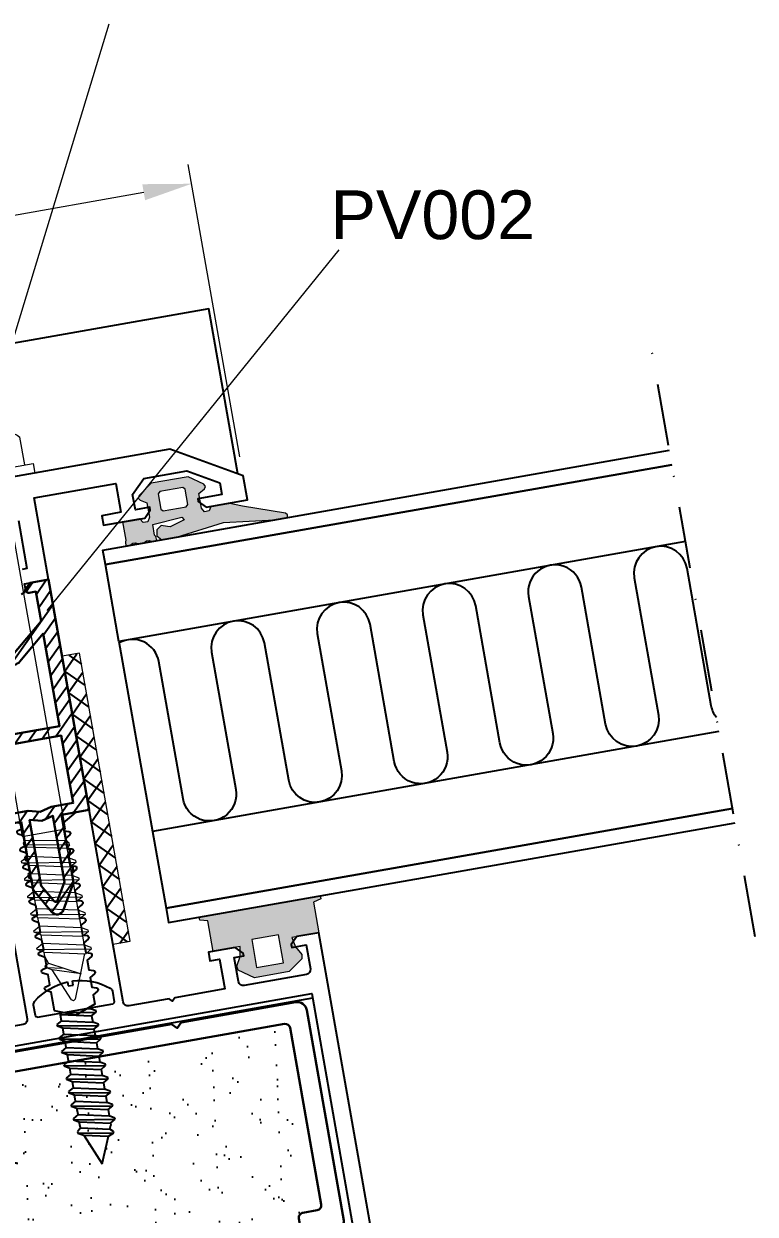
# Model space of a CAD drawing. Header units: millimetres. Extents: x 22319 to 27873, y 35287 to 39437.
# Drawn here: x 24210.5 to 24285.5, y 39234.3 to 39356.5 of the extents above; entities that cross this region are included whole.
import ezdxf

# ---------------------------------------------------------------- set-up
doc = ezdxf.new("R2010")
doc.units = ezdxf.units.MM
doc.header["$LTSCALE"] = 0.5
doc.linetypes.add('DASHDOT', pattern=[25.4, 12.7, -6.35, 0, -6.35])
for name, color, linetype in [('1', 1, 'Continuous'), ('2', 2, 'Continuous'), ('PROFILE_PO', 2, 'Continuous'), ('S_GASKET_HATCH', 252, 'Continuous')]:
    doc.layers.add(name, color=color, linetype=linetype)
for name, color, linetype, lineweight in [('AM_0', 7, 'Continuous', 30), ('AM_1', 14, 'Continuous', 30), ('AM_4', 3, 'Continuous', 25), ('AM_5', 3, 'Continuous', 18), ('AM_6', 2, 'Continuous', 20), ('AM_7', 4, 'DASHDOT', 25), ('AM_8', 1, 'Continuous', 25), ('GASKET', 1, 'Continuous', 20), ('S_ACCESSORY', 7, 'Continuous', 9), ('S_GASKET', 7, 'Continuous', 9)]:
    doc.layers.add(name, color=color, linetype=linetype, lineweight=lineweight)
doc.styles.add('Border', font='ARIAL.TTF')
doc.styles.get("Standard").update_dxf_attribs({"font": 'ARIAL.TTF'})
doc.dimstyles.new('SBS_DIN$0', dxfattribs={"dimscale": 2, "dimtxt": 2.5, "dimasz": 2.5, "dimexe": 1, "dimexo": 1, "dimgap": 1, "dimtad": 1, "dimrnd": 0.5, "dimdsep": 46, "dimtxsty": 'Standard', "dimcen": 0, "dimclrd": 256, "dimclre": 256, "dimclrt": 2, "dimadec": 0, "dimazin": 2, "dimtp": 0.1, "dimtm": 0.1, "dimtfac": 0.71, "dimtofl": 0, "dimtmove": 0, "dimatfit": 3, "dimfxl": 0, "dimlwd": -1, "dimlwe": -1, "dimarcsym": 0})

# ---------------------------------------------------------------- blocks, each defined once
blk = doc.blocks.new('*D465')
at = {"layer": 'AM_5'}
for p, q in [((24232.66943916049, 39312.05394210864), (24227.38451863216, 39342.0262158191)), ((24180.46104284291, 39331.72148778506), (24222.80777622243, 39339.18835942474)), ((24180.47462825085, 39302.8505886923), (24175.18970772252, 39332.82286240275))]:
    blk.add_line(p, q, dxfattribs=at)
for points in [[(24222.66306940771, 39340.00903255225), (24222.95248303716, 39338.36768629723), (24227.73181498749, 39340.05660031308)], [(24180.31633602819, 39332.54216091258), (24180.60574965764, 39330.90081465755), (24175.53700407785, 39330.85324689672)]]:
    blk.add_solid(points, dxfattribs=at)
at = {"layer": 'Defpoints', "color": 0}
for p in [(24227.73181498749, 39340.05660031308), (24233.01673551583, 39310.08432660262), (24180.82192460619, 39300.88097318628)]:
    blk.add_point(p, dxfattribs=at)
at = {"layer": 'AM_5', "color": 2, "insert": (24200.8435167071, 39339.94029970781), "char_height": 5, "attachment_point": 5, "rotation": 10.000000000003807}
blk.add_mtext('53', dxfattribs=at)
blk = doc.blocks.new('pv002')
at = {"layer": 'AM_8'}
h = blk.add_hatch(dxfattribs=at)
h.set_pattern_fill('USER', color=256, angle=45, pattern_type=0)
h.set_pattern_definition([(45, (-1649.052311359614, -464.2889585145235), (-0.7071067811865475, 0.7071067811865476), [])])
edge = h.paths.add_edge_path()
edge.add_line((0, 0), (-2.899999999999636, 0))
edge.add_line((-2.899999999999636, 3.550000000000182), (-2.899999999999636, 0))
edge.add_line((-2.700000000000728, 3.603589838486187), (-2.900000000001455, 3.550000000000182))
edge.add_line((-2.700000000000728, 3.603589838486187), (-2.700000000000728, 3.996410161513722))
edge.add_line((-2.700000000000728, 3.996410161513722), (-2.900000000001455, 4.050000000000182))
edge.add_line((-2.899999999999636, 5.349999999999909), (-2.899999999999636, 4.049999999999727))
edge.add_line((-2.700000000000728, 5.403589838486369), (-2.900000000001455, 5.349999999999909))
edge.add_line((-2.700000000000728, 5.403589838486369), (-2.700000000000728, 5.796410161513904))
edge.add_line((-2.899999999999636, 5.849999999999909), (-2.699999999998909, 5.79641016151345))
edge.add_line((-2.899999999999636, 5.849999999999909), (-2.899999999999636, 7.062741470229412))
edge.add_line((-4.393782217350235, 9.650048166123725), (-2.899999999999636, 7.062741470228957))
edge.add_arc((-5, 9.300048166123815), 0.7000000000000146, 390.000000000001, 450)
edge.add_arc((-5, 9.300048166123815), 0.7000000000000135, 450, 509.999999999997)
edge.add_line((-7.100000000000364, 7.062741470228957), (-5.606217782649765, 9.650048166123725))
edge.add_line((-7.100000000000364, 5.849999999999909), (-7.100000000000364, 7.062741470228957))
edge.add_line((-7.299999999999272, 5.79641016151345), (-7.099999999998545, 5.849999999999909))
edge.add_line((-7.299999999999272, 5.79641016151345), (-7.299999999999272, 5.403589838485914))
edge.add_line((-7.100000000000364, 5.349999999999909), (-7.299999999999272, 5.403589838486369))
edge.add_line((-7.100000000000364, 4.050000000000182), (-7.100000000000364, 5.349999999999909))
edge.add_line((-7.299999999999272, 3.996410161513722), (-7.099999999998545, 4.050000000000182))
edge.add_line((-7.299999999999272, 3.996410161513722), (-7.299999999999272, 3.603589838486187))
edge.add_line((-7.100000000000364, 3.550000000000182), (-7.299999999999272, 3.603589838486187))
edge.add_line((-7.100000000000364, 3.550000000000182), (-7.100000000000364, 0))
edge.add_line((-10, 0), (-7.100000000000364, 0))
edge.add_line((-10, 0), (-10, -24))
edge.add_line((-10, -24), (-8.075735931288364, -24))
edge.add_line((-8.075735931288364, -24), (-7.587867965645273, -23.512132034356))
edge.add_arc((-7.799999999999272, -23.30000000000018), 0.2999999999999711, 314.999999999958, 356.718851247591)
edge.add_arc((-7.799999999999272, -23.30000000000018), 0.3000000000001083, 356.718851247591, 450)
edge.add_line((-8.5, -23), (-7.799999999999272, -23))
edge.add_line((-8.5, -19.93684870912102), (-8.5, -23.00000000000045))
edge.add_line((-8.5, -19.93684870912102), (-5, -17.00000000000045))
edge.add_line((-5, -17), (-1.5, -19.93684870912011))
edge.add_line((-1.5, -19.93684870912057), (-1.5, -23.00000000000045))
edge.add_line((-2.200000000000728, -23), (-1.5, -23))
edge.add_arc((-2.200000000000728, -23.30000000000018), 0.2999999999999012, 450, 536.147953645932)
edge.add_arc((-2.200000000000728, -23.30000000000018), 0.3000000000000871, 536.147953645932, 585.0000000000271)
edge.add_line((-2.412132034356546, -23.512132034356), (-2.024264068712, -24))
edge.add_line((-2.024264068712, -24), (0, -24))
edge.add_line((0, 0), (0, -24))
edge = h.paths.add_edge_path(flags=16)
edge.add_arc((-5, -17), 0.9999999999999966, 410.000000000002, 489.9999999999891)
edge.add_line((-8.5, -18.63144141978864), (-5.642787609685911, -16.23395555688103))
edge.add_line((-8.5, -9), (-8.5, -18.63144141978819))
edge.add_line((-1.5, -9), (-8.5, -9))
edge.add_line((-1.5, -9), (-1.5, -18.63144141978819))
edge.add_line((-4.357212390314089, -16.23395555688103), (-1.5, -18.63144141978819))
edge.add_arc((-5, 8.500048166123634), 0.2000000000001071, 389.99999999998, 509.999999999987)
edge.add_line((-6.200000000000728, 6.821587197041026), (-5.173205080758635, 8.600048166123543))
edge.add_line((-6.200000000000728, 6.821587197041026), (-6.200000000000728, -0.06825143763126107))
edge.add_line((-6.200000000000728, -0.06825143763126107), (-5, 0.2532875932861316))
edge.add_line((-5, 0.2532875932865863), (-3.799999999999272, -0.06825143763080632))
edge.add_line((-3.799999999999272, 6.821587197041481), (-3.799999999999272, -0.06825143763080632))
edge.add_line((-4.826794919243184, 8.600048166123543), (-3.800000000001091, 6.821587197041481))
edge.add_line((-5, -0.6784609690830621), (-3.799999999999272, -1.000000000000455))
edge.add_line((-3.799999999999272, -1), (-1.5, -1))
edge.add_line((-1.5, -1), (-1.5, -8))
edge.add_line((-1.5, -8), (-8.5, -8))
edge.add_line((-8.5, -1), (-8.5, -8))
edge.add_line((-6.200000000000728, -1), (-8.500000000001819, -1))
edge.add_line((-6.200000000000728, -1), (-5.000000000001819, -0.6784609690826073))
at = {"layer": 'AM_1', "flags": 128}
for points in [[(-2.499322256418964, -23.27984592317898, -0.3946564050717572), (-2.200000000000728, -23), (-1.5, -23), (-1.5, -19.93684870912011), (-5, -17), (-8.5, -19.93684870912148), (-8.5, -23), (-7.799999999999272, -23, -0.4310878545440041), (-7.500491789374792, -23.31717066592455, -0.1840704505669093), (-7.587867965643454, -23.512132034356), (-8.075735931288364, -24), (-10, -24), (-10, 0), (-7.100000000000364, 0), (-7.100000000000364, 3.549999999999727), (-7.299999999999272, 3.603589838485732), (-7.299999999999272, 3.996410161513722), (-7.100000000000364, 4.049999999999727), (-7.100000000000364, 5.349999999999909), (-7.299999999999272, 5.403589838485914), (-7.299999999999272, 5.796410161513904), (-7.100000000000364, 5.849999999999909), (-7.100000000000364, 7.062741470228957), (-5.606217782649765, 9.650048166123725, -0.2679491924311086), (-5, 10.00004816612363, -0.267949192431118), (-4.393782217350235, 9.650048166123725), (-2.899999999999636, 7.062741470228957), (-2.899999999999636, 5.849999999999909), (-2.700000000000728, 5.796410161513904), (-2.700000000000728, 5.403589838485914), (-2.899999999999636, 5.349999999999909), (-2.899999999999636, 4.049999999999727), (-2.700000000000728, 3.996410161513722), (-2.700000000000728, 3.603589838485732), (-2.899999999999636, 3.549999999999727), (-2.899999999999636, 0), (0, 0), (0, -24), (-2.024264068712, -24), (-2.412132034356546, -23.512132034356, -0.2164453754112569)], [(-5.173205080756816, 8.600048166123997, -0.5773502691896664), (-4.826794919243184, 8.600048166123997), (-3.799999999999272, 6.821587197041936), (-3.799999999999272, -0.06825143763126107), (-5, 0.2532875932865863), (-6.200000000000728, -0.06825143763126107), (-6.200000000000728, 6.821587197040571)], [(-4.357212390314089, -16.23395555688103), (-1.5, -18.63144141978819), (-1.5, -9), (-8.5, -9), (-8.5, -18.63144141978819), (-5.64278760968773, -16.23395555688103, -0.3639702342661382)]]:
    blk.add_lwpolyline(points, format="xyb", close=True, dxfattribs=at)
blk.add_lwpolyline([(-3.799999999999272, -1), (-1.5, -1), (-1.5, -8), (-8.5, -8), (-8.5, -1), (-6.200000000000728, -1), (-5, -0.6784609690830621)], close=True, dxfattribs=at)
blk = doc.blocks.new('52R025_b')
at = {"layer": 'S_GASKET_HATCH'}
h = blk.add_hatch(color=256, dxfattribs=at)
h.paths.add_polyline_path([(-4.100000000002183, 2.19999999999709), (-4.299999999999272, 2.400000000001455), (-6.700000000000728, 2.400000000001455), (-6.899999999997817, 2.19999999999709), (-6.899999999997817, 0.5999999999985448), (-6.700000000000728, 0.4000000000014552), (-4.299999999999272, 0.4000000000014552), (-4.100000000002183, 0.5999999999985448)], flags=16)
h.paths.add_polyline_path([(5.790000000000873, -2.220000000001164), (5.590000000000146, -2.010000000002037), (1.380000000001019, -0.5500000000029104), (0, 0), (-1.799999999999272, 0), (-2.049999999999272, -0.430000000000291), (-2.549999999999272, -0.430000000000291), (-2.799999999999272, 0), (-2.799999999999272, 1.5), (-2.149999999997817, 1.879999999997381), (-2, 2.120000000002619), (-2.129999999997381, 2.379999999997381), (-3.579999999998108, 3.400000000001455), (-7.420000000001892, 3.400000000001455), (-8.869999999998981, 2.379999999997381), (-9, 2.120000000002619), (-8.850000000002183, 1.879999999997381), (-8.200000000000728, 1.5), (-8.200000000000728, 0), (-8.450000000000728, -0.430000000000291), (-8.950000000000728, -0.430000000000291), (-9.200000000000728, 0), (-11, 0), (-11, -1.900000000001455), (-11.07999999999811, -2.059999999997672), (-11.11999999999898, -2.5), (-10.63999999999942, -2.5), (-10.34000000000015, -2.339999999996508), (-10.06000000000131, -2.339999999996508), (-9.7599999999984, -2.5), (-9.2400000000016, -2.5), (-8.93999999999869, -2.339999999996508), (-8.659999999999854, -2.339999999996508), (-8.360000000000582, -2.5), (-7.880000000001019, -2.5), (-7.920000000001892, -2.059999999997672), (-8, -1.900000000001455), (-8, -0.8000000000029104), (-4.930000000000291, -0.5599999999976717), (-4.759999999998399, -0.8799999999973807), (-6.299999999999272, -1.339999999996508), (-6.56000000000131, -1.260000000002037), (-7.159999999999854, -1.059999999997672), (-7.700000000000728, -1.400000000001455), (-7.790000000000873, -2.029999999998836), (-7.350000000002183, -2.5), (-5.829999999998108, -2.5), (-0.8300000000017462, -1.870000000002619), (4.409999999999854, -2.5), (5.719999999997526, -2.5)])
at = {"layer": 'S_GASKET', "color": 0, "linetype": 'ByBlock'}
for points in [[(5.790000000000873, -2.220000000001164), (5.590000000000146, -2.010000000002037), (1.380000000001019, -0.5500000000029104), (0, 0), (-1.799999999999272, 0), (-2.049999999999272, -0.430000000000291), (-2.549999999999272, -0.430000000000291), (-2.799999999999272, 0), (-2.799999999999272, 1.5), (-2.149999999997817, 1.879999999997381), (-2, 2.120000000002619), (-2.129999999997381, 2.379999999997381), (-3.579999999998108, 3.400000000001455), (-7.420000000001892, 3.400000000001455), (-8.869999999998981, 2.379999999997381), (-9, 2.120000000002619), (-8.850000000002183, 1.879999999997381), (-8.200000000000728, 1.5), (-8.200000000000728, 0), (-8.450000000000728, -0.430000000000291), (-8.950000000000728, -0.430000000000291), (-9.200000000000728, 0), (-11, 0), (-11, -1.900000000001455), (-11.07999999999811, -2.059999999997672), (-11.11999999999898, -2.5), (-10.63999999999942, -2.5), (-10.34000000000015, -2.339999999996508), (-10.06000000000131, -2.339999999996508), (-9.7599999999984, -2.5), (-9.2400000000016, -2.5), (-8.93999999999869, -2.339999999996508), (-8.659999999999854, -2.339999999996508), (-8.360000000000582, -2.5), (-7.880000000001019, -2.5), (-7.920000000001892, -2.059999999997672), (-8, -1.900000000001455), (-8, -0.8000000000029104), (-4.930000000000291, -0.5599999999976717), (-4.759999999998399, -0.8799999999973807), (-6.299999999999272, -1.339999999996508), (-6.56000000000131, -1.260000000002037), (-7.159999999999854, -1.059999999997672), (-7.700000000000728, -1.400000000001455), (-7.790000000000873, -2.029999999998836), (-7.350000000002183, -2.5), (-5.829999999998108, -2.5), (-0.8300000000017462, -1.870000000002619), (4.409999999999854, -2.5), (5.719999999997526, -2.5)], [(-4.100000000002183, 2.19999999999709), (-4.299999999999272, 2.400000000001455), (-6.700000000000728, 2.400000000001455), (-6.899999999997817, 2.19999999999709), (-6.899999999997817, 0.5999999999985448), (-6.700000000000728, 0.4000000000014552), (-4.299999999999272, 0.4000000000014552), (-4.100000000002183, 0.5999999999985448)]]:
    blk.add_lwpolyline(points, close=True, dxfattribs=at)
blk = doc.blocks.new('52T62')
at = {"color": 7, "linetype": 'Continuous', "flags": 128}
for points in [[(2.099985000000743, 16.10952364800323), (2.597553437350143, 16.39679491924471, 0.6556287290975692), (2.556027778293355, 16.76126095119253), (2.099985000000743, 16.90068722057913), (2.099985000000743, 17.9195236480009), (2.597553437350143, 18.20679491924238, 0.6556287290975841), (2.556027778293355, 18.57126095119747), (2.099985000000743, 18.7106872205768), (2.099985000000743, 19.72952364799858), (2.597553437350143, 20.01679491924733, 0.6556287290975841), (2.556027778293355, 20.38126095119515), (2.099985000000743, 20.52068722057447), (2.099985000000743, 21.53952364800352), (2.597553437350143, 21.826794919245, 0.655628729097467), (2.556027778293355, 22.19126095119282), (2.099985000000743, 22.33068722057942), (2.099985000000743, 22.5, -0.4142135623730284), (2.599985000000743, 23), (4.99998499999856, 23), (4.99998499999856, 3, 0.4142135623733615), (5.49998499999856, 2.5), (9.699984999999288, 2.5), (9.99998499999856, 2.200000000004366), (10.29998499999783, 2.5), (15.49998499999856, 2.5), (15.49998499999856, 5.600000000005821), (14.49998499999856, 5.600000000005821), (14.49998499999856, 6.5), (15.49998499999856, 6.5), (17.29998499999783, 6.5), (17.99998499999856, 5.80000000000291), (17.99998499999856, 5.5), (16.99998499999856, 5.5), (16.99998499999856, 3, 0.414213562373095), (17.49998499999856, 2.5), (23.99998499999856, 2.5, 0.414213562373095), (24.49998499999856, 3), (24.49998499999856, 5.5), (22.99998499999856, 5.5), (22.99998499999856, 5.80000000000291), (23.69998499999929, 6.5), (25.99998499999856, 6.5), (25.99998499999856, -82.5, -0.414213562373095), (24.49998499999856, -84), (-1.500000144005753e-05, -84), (-24.50001500000144, -84, -0.4142135623730728), (-26.00001500000144, -82.5), (-26.00001500000144, 6.5), (-23.70001500000217, 6.5), (-23.00001500000144, 5.80000000000291), (-23.00001500000144, 5.5), (-24.50001500000144, 5.5), (-24.50001500000144, 3, 0.414213562373095), (-24.00001500000144, 2.5), (-17.50001500000144, 2.5, 0.4142135623732282), (-17.00001500000144, 3), (-17.00001500000144, 5.5), (-18.00001500000144, 5.5), (-18.00001500000144, 5.80000000000291), (-17.30001500000071, 6.5), (-15.50001500000144, 6.5), (-14.50001500000144, 6.5), (-14.50001500000144, 5.600000000005821), (-15.50001500000144, 5.600000000005821), (-15.50001500000144, 2.5), (-10.30001500000071, 2.5), (-10.00001500000144, 2.200000000004366), (-9.700015000002168, 2.5), (-5.50001500000144, 2.5, 0.4142135623733614), (-5.00001500000144, 3), (-5.00001500000144, 23), (-3.600014999999985, 23), (-2.100014999999985, 22.13397459621774), (-2.100014999999985, 21.33068722057942), (-2.556057778292598, 21.19126095119282, 0.6556287290967124), (-2.597583437349385, 20.826794919245), (-2.100014999999985, 20.53952364800352), (-2.100014999999985, 19.52068722057447), (-2.556057778292598, 19.38126095119515, 0.6556287290968543), (-2.597583437349385, 19.01679491924733), (-2.100014999999985, 18.72952364799858), (-2.100014999999985, 17.7106872205768), (-2.556057778292598, 17.57126095119747, 0.6556287290968543), (-2.597583437349385, 17.20679491924238), (-2.100014999999985, 16.9195236480009), (-2.100014999999985, 15.90068722057913), (-2.556057778292598, 15.76126095119253, 0.6556287290968413), (-2.597583437349385, 15.39679491924471), (-2.100014999999985, 15.10952364800323), (-2.100014999999985, 14.09068722057418), (-2.556057778292598, 13.95126095119485, 0.6556287290967703), (-2.597583437349385, 13.58679491924704), (-2.100014999999985, 13.29952364799829), (-2.100014999999985, 12.28068722057651), (-2.556057778292598, 12.14126095119718, 0.6556287290968543), (-2.597583437349385, 11.77679491924209), (-2.100014999999985, 11.48952364800061), (-2.100014999999985, 10.47068722057884), (-2.556057778292598, 10.33126095119223, 0.6556287290967124), (-2.597583437349385, 9.966794919244421), (-2.100014999999985, 9.679523648002942), (-2.100014999999985, 8.660687220573891), (-2.556057778292598, 8.521260951194563, 0.6556287290968543), (-2.597583437349385, 8.15679491924675), (-2.100014999999985, 7.869523647997994), (-2.100014999999985, 6.850687220576219), (-2.556057778292598, 6.711260951196891, 0.6556287290968065), (-2.597583437349385, 6.346794919249078), (-2.100014999999985, 6.059523648000322), (-2.100014999999985, 5.040687220578548), (-2.556057778292598, 4.90126095119922, 0.6556287290966915), (-2.597583437349385, 4.53679491924413), (-2.100014999999985, 4.249523648002651), (-2.100014999999985, 3.264337491957122), (-1.500000144005753e-05, 2.5), (2.099985000000743, 3.317646630566742), (2.099985000000743, 5.249523648002651), (2.597553437350143, 5.53679491924413, 0.6556287290975459), (2.556027778293355, 5.901260951191944), (2.099985000000743, 6.040687220578548), (2.099985000000743, 7.059523648000322), (2.597553437350143, 7.346794919241802, 0.6556287290975841), (2.556027778293355, 7.711260951196891), (2.099985000000743, 7.850687220576219), (2.099985000000743, 8.869523647997994), (2.597553437350143, 9.15679491924675, 0.6556287290975841), (2.556027778293355, 9.521260951194563), (2.099985000000743, 9.660687220573891), (2.099985000000743, 10.67952364800294), (2.597553437350143, 10.96679491924442, 0.655628729097467), (2.556027778293355, 11.33126095119223), (2.099985000000743, 11.47068722057884), (2.099985000000743, 12.48952364800061), (2.597553437350143, 12.77679491924937, 0.6556287290975841), (2.556027778293355, 13.14126095119718), (2.099985000000743, 13.28068722057651), (2.099985000000743, 14.29952364800556), (2.597553437350143, 14.58679491924704, 0.6556287290975226), (2.556027778293355, 14.95126095119485), (2.099985000000743, 15.09068722057418)], [(-24.20001499999853, -59.5), (-22.90001499999926, -59.5, -0.414213562373095), (-21.90001499999926, -60.5, -0.414213562373095), (-22.90001499999926, -61.5), (-24.20001499999853, -61.5), (-24.20001499999853, -81.5), (24.19998499999929, -81.5), (24.19998499999929, -61.5), (22.89998500000002, -61.5, -0.414213562373095), (21.89998500000002, -60.5, -0.414213562373095), (22.89998500000002, -59.5), (24.19998499999929, -59.5), (24.19998499999929, 0.5), (-24.20001499999853, 0.5)]]:
    blk.add_lwpolyline(points, format="xyb", close=True, dxfattribs=at)
blk = doc.blocks.new('52R020_b')
at = {"layer": 'S_GASKET_HATCH'}
h = blk.add_hatch(color=256, dxfattribs=at)
h.paths.add_polyline_path([(-6.900001999998494, -2.400000000001455), (-4.099997999997868, -2.400000000001455), (-4.099997999997868, 0.5), (-6.900001999998494, 0.5)], flags=16)
h.paths.add_polyline_path([(-8.881461999997555, -1.897633000000496), (-8.375529999997525, -1.008142000006046), (-8.200000999997428, 0), (-11, 0), (-11, 3.185598684030992), (-11.79999899999893, 3.399957684036053), (-11.79999899999893, 3.699957684038964), (0.7999990000025718, 3.699957684038964), (0.7999990000025718, 3.399957684036053), (0, 3.185598684030992), (0, 0), (-2.799998999998934, 0), (-2.624469999998837, -1.008142000006046), (-2.118537999998807, -1.897633000000496), (-2.177928999997675, -2.334233000001404), (-3.700000999997428, -3.400000000001455), (-7.299998999998934, -3.400000000001455), (-8.82207500000004, -2.334233000001404)])
at = {"layer": 'S_GASKET'}
for points in [[(-8.881461999997555, -1.897633000000496), (-8.375529999997525, -1.008142000006046), (-8.200000999997428, 0), (-11, 0), (-11, 3.185598684030992), (-11.79999899999893, 3.399957684036053), (-11.79999899999893, 3.699957684038964), (0.7999990000025718, 3.699957684038964), (0.7999990000025718, 3.399957684036053), (0, 3.185598684030992), (0, 0), (-2.799998999998934, 0), (-2.624469999998837, -1.008142000006046), (-2.118537999998807, -1.897633000000496), (-2.177928999997675, -2.334233000001404), (-3.700000999997428, -3.400000000001455), (-7.299998999998934, -3.400000000001455), (-8.82207500000004, -2.334233000001404)], [(-6.900001999998494, -2.400000000001455), (-4.099997999997868, -2.400000000001455), (-4.099997999997868, 0.5), (-6.900001999998494, 0.5)]]:
    blk.add_lwpolyline(points, close=True, dxfattribs=at)
blk = doc.blocks.new('INS 2')
at = {"layer": 'AM_8'}
h = blk.add_hatch(dxfattribs=at)
h.set_pattern_fill('AR-SAND', color=1, scale=0.1, angle=90, style=0)
h.set_pattern_definition([(127.5, (-1167.893984370588, 1836.543305400111), (-4.894132373293424, -0.1600031295984043), [0, -3.860800000000001, 0, -4.318000000000001, 0, -4.1275]), (97.49999999999996, (-1167.893984370588, 1836.543305400111), (-7.168251005683543, 4.495232831380027), [0, -2.0828, 0, -3.4798, 0, -1.3335]), (57.49999999999999, (-1167.893984370588, 1833.419105400113), (-0.01437184678545643, 7.90992370241458), [0, -1.27, 0, -4.572, 0, -5.969]), (47.5, (-1167.893984370588, 1833.419105400113), (-2.229293232572162, 7.635564524722972), [0, -0.635, 0, -2.9972, 0, -3.429])])
h.paths.add_polyline_path([(18.90001199999824, 57.49996900000042, 0.4142135623730951), (18.40001199999824, 57.99996900000042), (6.000011999996781, 57.99996900000042), (5.250011999996786, 58.74996900000042), (4.750011999996786, 58.74996900000042), (4.000011999996786, 57.99996900000042), (-3.999988000003214, 57.99996900000042), (-4.750012000000424, 58.74996900000042), (-5.249988000003214, 58.74996900000042), (-5.999988000003218, 57.99996900000042), (-18.39998799999739, 57.99996900000042, 0.4142135623730951), (-18.89998799999739, 57.49996900000042), (-18.89998799999739, 21.89996900000187, -0.4142135623730951), (-19.39998799999739, 21.39996900000187), (-20.89998799999739, 21.39996900000187, 0.4142135623730951), (-21.39998799999739, 20.89996900000187), (-21.39998800000103, 2.5, 0.4142135623730951), (-20.89998800000103, 2), (20.90001199999824, 2, 0.4142135623730951), (21.40001199999824, 2.5), (21.40001199999824, 20.89996900000187, 0.4142135623730951), (20.90001199999824, 21.39996900000187), (19.40001199999824, 21.39996900000187, -0.4142135623730951), (18.90001199999824, 21.89996900000187)])
at = {"layer": 'AM_0'}
blk.add_lwpolyline([(22.90001199999824, 23.39996900000187), (21.40001199999824, 23.39996900000187, -0.414213562373095), (20.90001199999824, 23.89996900000187), (20.90001199999824, 58.99996900000042, 0.414213562373095), (19.90001199999824, 59.99996900000042), (6.000011999996786, 59.99996900000042), (5.250011999996786, 59.24996900000042), (5.250011999996786, 58.74996900000042), (6.000011999996786, 57.99996900000042), (18.40001199999824, 57.99996900000042, -0.414213562373095), (18.90001199999824, 57.49996900000042), (18.90001199999824, 21.89996900000187, 0.414213562373095), (19.40001199999824, 21.39996900000187), (20.90001199999824, 21.39996900000187, -0.414213562373095), (21.40001199999824, 20.89996900000187), (21.40001199999824, 2.5, -0.414213562373095), (20.90001199999824, 2), (-20.89998800000103, 2, -0.414213562373095), (-21.39998800000103, 2.5), (-21.39998799999739, 20.89996900000187, -0.414213562373095), (-20.89998799999739, 21.39996900000187), (-19.39998799999739, 21.39996900000187, 0.414213562373095), (-18.89998799999739, 21.89996900000187), (-18.89998799999739, 57.49996900000042, -0.414213562373095), (-18.39998799999739, 57.99996900000042), (-5.999988000003214, 57.99996900000042), (-5.249988000003214, 58.74996900000042), (-5.249988000003214, 59.24996900000042), (-5.999988000003214, 59.99996900000042), (-19.89998799999739, 59.99996900000042, 0.414213562373095), (-20.89998799999739, 58.99996900000042), (-20.89998799999739, 23.89996900000187, -0.414213562373095), (-21.39998799999739, 23.39996900000187), (-22.89998799999739, 23.39996900000187, 0.414213562373095), (-23.39998799999739, 22.89996900000187), (-23.39998800000103, 1, 0.4142135623734946), (-22.39998799999739, 0), (-10.5, 0), (-10, 0.5), (-9.5, 0), (9.5, 0), (10, 0.5), (10.5, 0), (22.40001199999824, 0, 0.4142135623729619), (23.40001199999824, 1), (23.40001199999824, 22.89996900000187, 0.414213562373095)], format="xyb", close=True, dxfattribs=at)
at = {"layer": 'AM_4'}
blk.add_lwpolyline([(-5.250012000000424, 58.74996900000042), (-4.750012000000424, 58.74996900000042), (-3.999988000003214, 57.99996900000042), (4.000011999996786, 57.99996900000042), (4.750011999996786, 58.74996900000042), (5.250011999996786, 58.74996900000042)], dxfattribs=at)
blk = doc.blocks.new('82K416')
at = {"layer": '2'}
for p, q in [((-0.1726315789474029, 4.100000000000023), (-1.277065415215134, 4.100000000000023)), ((0, 3.92736842105262), (0, 0)), ((0.8077202549802678, 1.566250000000025), (0, 1.566250000000025)), ((0, 1.229847312665697), (0.55150596116016, -2.099999999999909)), ((0.1640416673402001, 1.566250000000025), (0.8596666673400932, -1.566249999999911)), ((0.8077202549802678, 1.566250000000025), (1.115880961160315, 2.10000000000008)), ((0.8077202549802678, 1.566250000000025), (1.503345254980331, -1.566249999999911)), ((1.115880961160315, 2.10000000000008), (1.247130961160337, 2.10000000000008)), ((1.247130961160337, 2.10000000000008), (1.555291667340157, 1.566250000000025)), ((1.247130961160337, 2.10000000000008), (1.942755961160174, -2.099999999999909)), ((1.555291667340157, 1.566250000000025), (2.250916667340221, -1.566249999999911)), ((2.198970254980395, 1.566250000000025), (1.555291667340157, 1.566250000000025)), ((2.198970254980395, 1.566250000000025), (2.507130961160328, 2.10000000000008)), ((2.198970254980395, 1.566250000000025), (2.894595254980288, -1.566249999999911)), ((2.507130961160328, 2.10000000000008), (2.638380961160294, 2.10000000000008)), ((2.638380961160294, 2.10000000000008), (2.946541667340171, 1.566250000000025)), ((2.638380961160294, 2.10000000000008), (3.334005961160187, -2.099999999999909)), ((2.946541667340171, 1.566250000000025), (3.642166667340234, -1.566249999999911)), ((3.590220254980409, 1.566250000000025), (2.946541667340171, 1.566250000000025)), ((3.590220254980409, 1.566250000000025), (3.898380961160285, 2.10000000000008)), ((3.590220254980409, 1.566250000000025), (4.285845254980359, -1.566249999999911)), ((3.898380961160285, 2.10000000000008), (4.029630961160308, 2.10000000000008)), ((4.029630961160308, 2.10000000000008), (4.337791667340298, 1.566250000000025)), ((4.029630961160308, 2.10000000000008), (4.725255961160315, -2.099999999999909)), ((4.337791667340298, 1.566250000000025), (5.033416667340191, -1.566249999999911)), ((4.981470254980422, 1.566250000000025), (4.337791667340298, 1.566250000000025)), ((4.981470254980422, 1.566250000000025), (5.289630961160356, 2.10000000000008)), ((4.981470254980422, 1.566250000000025), (5.677095254980372, -1.566249999999911)), ((5.289630961160356, 2.10000000000008), (5.420880961160265, 2.10000000000008)), ((5.420880961160265, 2.10000000000008), (5.729041667340312, 1.566250000000025)), ((5.420880961160265, 2.10000000000008), (6.116505961160328, -2.099999999999909)), ((5.729041667340312, 1.566250000000025), (6.424666667340261, -1.566249999999911)), ((6.372720254980436, 1.566250000000025), (5.729041667340312, 1.566250000000025)), ((6.372720254980436, 1.566250000000025), (6.680880961160369, 2.10000000000008)), ((6.372720254980436, 1.566250000000025), (7.068345254980386, -1.566249999999911)), ((6.680880961160369, 2.10000000000008), (6.812130961160278, 2.100000000000193)), ((6.812130961160278, 2.100000000000193), (7.120291667340325, 1.566250000000025)), ((6.812130961160278, 2.100000000000193), (7.507755961160285, -2.099999999999909)), ((7.120291667340325, 1.566250000000025), (7.781470254980491, 1.566250000000025)), ((7.120291667340325, 1.566250000000025), (7.815916667340275, -1.566249999999911)), ((7.781470254980491, 1.566250000000025), (8.089630961160424, 2.100000000000023)), ((7.781470254980491, 1.566250000000025), (8.477095254980384, -1.566250000000025)), ((8.089630961160424, 2.100000000000023), (8.22088096116039, 2.100000000000023)), ((8.22088096116039, 2.100000000000023), (8.529041667340266, 1.566250000000025)), ((8.22088096116039, 2.100000000000023), (8.916505961160283, -2.100000000000023)), ((8.529041667340266, 1.566250000000025), (9.22466666734033, -1.566250000000025)), ((9.172720254980504, 1.566250000000025), (8.529041667340266, 1.566250000000025)), ((9.172720254980504, 1.566250000000025), (9.480880961160437, 2.100000000000023)), ((9.172720254980504, 1.566250000000025), (9.868345254980454, -1.566250000000025)), ((9.480880961160437, 2.100000000000023), (9.612130961160403, 2.100000000000023)), ((9.612130961160403, 2.100000000000023), (9.920291667340393, 1.566250000000025)), ((9.612130961160403, 2.100000000000023), (10.30775596116041, -2.100000000000023)), ((9.920291667340393, 1.566250000000025), (10.61591666734029, -1.566250000000025)), ((10.58147025498039, 1.566250000000025), (9.920291667340393, 1.566250000000025)), ((10.58147025498039, 1.566250000000025), (10.88963096116026, 2.100000000000023)), ((10.58147025498039, 1.566250000000025), (11.2770952549804, -1.566250000000025)), ((10.88963096116026, 2.100000000000023), (11.02088096116029, 2.100000000000023)), ((11.02088096116029, 2.100000000000023), (11.32904166734033, 1.566250000000025)), ((11.02088096116029, 2.100000000000023), (11.71650596116029, -2.100000000000023)), ((11.32904166734033, 1.566250000000025), (12.02466666734017, -1.566250000000025)), ((11.9727202549804, 1.566250000000025), (11.32904166734033, 1.566250000000025)), ((11.9727202549804, 1.566250000000025), (12.31203958864859, 1.911872437807801)), ((11.9727202549804, 1.566250000000025), (12.6304725983079, -1.395703948568723)), ((12.31203958864859, 1.911872437807801), (12.4432895886485, 1.911872437807801)), ((12.4432895886485, 1.911872437807801), (12.77109964706028, 1.337454317738775)), ((12.4432895886485, 1.911872437807801), (13.0463843777801, -1.729454590911985)), ((12.77109964706028, 1.337454317738775), (16, 0)), ((12.77109964706028, 1.337454317738775), (13.31507234901301, -1.112133447029294)), ((-3.015655551236478, 0.2589473684209906), (-2.589473684210589, 0.2589473684209906)), ((-2.589473684210589, 0.2589473684209906), (-2.589473684210589, -0.2589473684209906)), ((0, 0), (0, -3.92736842105262)), ((16, 0), (13.31507234901301, -1.112133447029294)), ((-2.589473684210589, -0.2589473684209906), (-3.015655551236478, -0.2589473684209906)), ((0, -1.061468851786685), (0.1120952549803178, -1.566249999999911)), ((13.31507234901301, -1.112133447029294), (13.0463843777801, -1.729454590911985)), ((0, -1.566249999999911), (0.1120952549803178, -1.566249999999911)), ((0.4202559611601941, -2.099999999999909), (0.1120952549803178, -1.566249999999911)), ((0.55150596116016, -2.099999999999909), (0.4202559611601941, -2.099999999999909)), ((0.8596666673400932, -1.566249999999911), (0.55150596116016, -2.099999999999909)), ((0.8596666673400932, -1.566249999999911), (1.503345254980331, -1.566249999999911)), ((1.811505961160208, -2.099999999999909), (1.503345254980331, -1.566249999999911)), ((1.942755961160174, -2.099999999999909), (1.811505961160208, -2.099999999999909)), ((2.250916667340221, -1.566249999999911), (1.942755961160174, -2.099999999999909)), ((2.250916667340221, -1.566249999999911), (2.894595254980288, -1.566249999999911)), ((3.202755961160278, -2.099999999999909), (2.894595254980288, -1.566249999999911)), ((3.334005961160187, -2.099999999999909), (3.202755961160278, -2.099999999999909)), ((3.642166667340234, -1.566249999999911), (3.334005961160187, -2.099999999999909)), ((3.642166667340234, -1.566249999999911), (4.285845254980359, -1.566249999999911)), ((4.594005961160292, -2.099999999999909), (4.285845254980359, -1.566249999999911)), ((4.725255961160315, -2.099999999999909), (4.594005961160292, -2.099999999999909)), ((5.033416667340191, -1.566249999999911), (4.725255961160315, -2.099999999999909)), ((5.033416667340191, -1.566249999999911), (5.677095254980372, -1.566249999999911)), ((5.985255961160306, -2.099999999999909), (5.677095254980372, -1.566249999999911)), ((6.116505961160328, -2.099999999999909), (5.985255961160306, -2.099999999999909)), ((6.424666667340261, -1.566249999999911), (6.116505961160328, -2.099999999999909)), ((6.424666667340261, -1.566249999999911), (7.068345254980386, -1.566249999999911)), ((7.376505961160319, -2.099999999999909), (7.068345254980386, -1.566249999999911)), ((7.507755961160285, -2.099999999999909), (7.376505961160319, -2.099999999999909)), ((7.815916667340275, -1.566249999999911), (7.507755961160285, -2.099999999999909)), ((7.815916667340275, -1.566249999999911), (8.477095254980384, -1.566250000000025)), ((8.785255961160374, -2.100000000000023), (8.477095254980384, -1.566250000000025)), ((8.916505961160283, -2.100000000000023), (8.785255961160374, -2.100000000000023)), ((9.22466666734033, -1.566250000000025), (8.916505961160283, -2.100000000000023)), ((9.22466666734033, -1.566250000000025), (9.868345254980454, -1.566250000000025)), ((10.17650596116039, -2.100000000000023), (9.868345254980454, -1.566250000000025)), ((10.30775596116041, -2.100000000000023), (10.17650596116039, -2.100000000000023)), ((10.61591666734029, -1.566250000000025), (10.30775596116041, -2.100000000000023)), ((10.61591666734029, -1.566250000000025), (11.2770952549804, -1.566250000000025)), ((11.58525596116033, -2.100000000000023), (11.2770952549804, -1.566250000000025)), ((11.71650596116029, -2.100000000000023), (11.58525596116033, -2.100000000000023)), ((12.02466666734017, -1.566250000000025), (11.71650596116029, -2.100000000000023)), ((12.02466666734017, -1.566250000000025), (12.21873800793321, -1.566250000000025)), ((12.6304725983079, -1.395703948568723), (12.21873800793321, -1.566250000000025)), ((12.91513437778019, -1.729454590911985), (12.6304725983079, -1.395703948568723)), ((13.0463843777801, -1.729454590911985), (12.91513437778019, -1.729454590911985)), ((-1.277065415215134, -4.100000000000023), (-0.1726315789474029, -4.100000000000023))]:
    blk.add_line(p, q, dxfattribs=at)
for centre, radius, start, end in [((3.193684210526271, 0), 6.2147368421053, 140.6298121664776, 177.6119845367318), ((-1.277065415215134, 3.668421052631516), 0.4315789473685072, 90, 140.6298121664747), ((-0.1726315789474029, 3.92736842105262), 0.1726315789474029, 0, 90), ((3.193684210526271, 0), 6.214736842105283, 182.3880154632682, 219.3701878335224), ((-1.277065415215134, -3.668421052631572), 0.431578947368421, 219.370187833516, 270), ((-0.1726315789474029, -3.92736842105262), 0.1726315789473958, 270, 0)]:
    blk.add_arc(centre, radius, start, end, dxfattribs=at)
blk = doc.blocks.new('SCM642')
for p, q in [((-1, 5.5), (-1, -5.5)), ((0, 5.5), (-1, 5.5)), ((0, -5.5), (0, 5.5)), ((-3.881197846483701, 4.618802153519937), (-1, 4.618802153519937)), ((-4.5, -3.464101615136315), (-4.5, 3.464101615136315)), ((38.9852776749758, 2.75), (38.61000000000058, 2.099999999998545)), ((39.13527767497362, 2.75), (38.9852776749758, 2.75)), ((39.13527767497362, 2.75), (40.04027767497246, -2.75)), ((39.51055534994885, 2.099999999998545), (39.13527767497362, 2.75)), ((40.79527767497348, 2.75), (40.42000000000189, 2.099999999998545)), ((40.94527767497493, 2.75), (40.79527767497348, 2.75)), ((41.32055534994652, 2.099999999998545), (40.94527767497493, 2.75)), ((40.94527767497493, 2.75), (41.85027767497377, -2.75)), ((42.60527767497479, 2.75), (42.22999999999956, 2.099999999998545)), ((42.75527767497624, 2.75), (42.60527767497479, 2.75)), ((42.75527767497624, 2.75), (43.66027767497508, -2.75)), ((43.13055534994783, 2.099999999998545), (42.75527767497624, 2.75)), ((44.41527767497246, 2.75), (44.04000000000087, 2.099999999998545)), ((44.56527767497391, 2.75), (44.41527767497246, 2.75)), ((44.56527767497391, 2.75), (45.47027767497275, -2.75)), ((44.94055534994914, 2.099999999998545), (44.56527767497391, 2.75)), ((46.22527767497377, 2.75), (45.85000000000218, 2.099999999998545)), ((46.37527767497522, 2.75), (46.22527767497377, 2.75)), ((46.37527767497522, 2.75), (47.28027767497406, -2.75)), ((46.75055534994681, 2.099999999998545), (46.37527767497522, 2.75)), ((48.03527767497508, 2.75), (47.65999999999985, 2.099999999998545)), ((48.18527767497653, 2.75), (48.03527767497508, 2.75)), ((48.18527767497653, 2.75), (49.09027767497537, -2.75)), ((48.56055534994812, 2.099999999998545), (48.18527767497653, 2.75)), ((-3.881197846483701, 2.309401076759968), (-1, 2.309401076759968)), ((0, 2.25), (36.5, 2.25)), ((36.5, 2.25), (36.5, -2.25)), ((36.92073225483546, 2.099999999998545), (36.5, 2.099999999998545)), ((37.18379555453794, 2.224722897306492), (36.92073225483546, 2.099999999998545)), ((37.70500000000175, -2.099999999998545), (36.92073225483546, 2.099999999998545)), ((37.33379555453575, 2.224722897306492), (37.18379555453794, 2.224722897306492)), ((37.33379555453575, 2.224722897306492), (38.16558188957424, -2.383293312748719)), ((37.58856937969176, 2.099999999998545), (37.33379555453575, 2.224722897306492)), ((38.61000000000058, 2.099999999998545), (37.58856937969176, 2.099999999998545)), ((37.58856937969176, 2.099999999998545), (38.48102257227947, -2.099999999998545)), ((39.51500000000306, -2.099999999998545), (38.61000000000058, 2.099999999998545)), ((39.51055534994885, 2.099999999998545), (40.41555534994768, -2.099999999998545)), ((40.42000000000189, 2.099999999998545), (39.51055534994885, 2.099999999998545)), ((41.32500000000073, -2.099999999998545), (40.42000000000189, 2.099999999998545)), ((41.32055534994652, 2.099999999998545), (42.22555534994899, -2.099999999998545)), ((42.22999999999956, 2.099999999998545), (41.32055534994652, 2.099999999998545)), ((43.13500000000204, -2.099999999998545), (42.22999999999956, 2.099999999998545)), ((43.13055534994783, 2.099999999998545), (44.03555534994666, -2.099999999998545)), ((44.04000000000087, 2.099999999998545), (43.13055534994783, 2.099999999998545)), ((44.94500000000335, -2.099999999998545), (44.04000000000087, 2.099999999998545)), ((44.94055534994914, 2.099999999998545), (45.84555534994797, -2.099999999998545)), ((45.85000000000218, 2.099999999998545), (44.94055534994914, 2.099999999998545)), ((46.75500000000102, -2.099999999998545), (45.85000000000218, 2.099999999998545)), ((46.75055534994681, 2.099999999998545), (47.65555534994564, -2.099999999998545)), ((47.65999999999985, 2.099999999998545), (46.75055534994681, 2.099999999998545)), ((48.56500000000233, -2.099999999998545), (47.65999999999985, 2.099999999998545)), ((48.56055534994812, 2.099999999998545), (49.46555534994695, -2.099999999998545)), ((49.01527767497464, 2.099999999998545), (48.56055534994812, 2.099999999998545)), ((49.753568144366, 1.844405467178149), (49.02259639479962, 2.099995043077797)), ((49.97758199201417, 2.232421289227204), (49.753568144366, 1.844405467178149)), ((49.753568144366, 1.844405467178149), (51.40786726290753, -1.265970484004356)), ((50.12757615432201, 2.232421289227204), (49.97758199201417, 2.232421289227204)), ((50.50285718506711, 1.582391203970474), (50.12757615432201, 2.232421289227204)), ((50.12757615432201, 2.232421289227204), (50.53121655924406, 0.382285509716894)), ((53.86601312889979, 0.1887989528404432), (50.50285718506711, 1.582391203970474)), ((51.40786726290753, -1.265970484004356), (50.50285718506711, 1.582391203970474)), ((54, 0), (53.86601312889979, 0.1887989528404432)), ((53.86601312889979, -0.1887989528404432), (54, 0)), ((49.43576216527799, -1.961733286618255), (53.86601312889979, -0.1887989528404432)), ((-3.881197846483701, -2.309401076759968), (-1, -2.309401076759968)), ((36.5, -2.25), (0, -2.25)), ((37.70500000000175, -2.099999999998545), (36.5, -2.099999999998545)), ((38.01558188957642, -2.383293312748719), (37.70500000000175, -2.099999999998545)), ((38.16558188957424, -2.383293312748719), (38.01558188957642, -2.383293312748719)), ((38.16558188957424, -2.383293312748719), (38.48102257227947, -2.099999999998545)), ((39.51500000000306, -2.099999999998545), (38.48102257227947, -2.099999999998545)), ((39.89027767497464, -2.75), (39.51500000000306, -2.099999999998545)), ((40.04027767497246, -2.75), (40.41555534994768, -2.099999999998545)), ((41.32500000000073, -2.099999999998545), (40.41555534994768, -2.099999999998545)), ((41.70027767497595, -2.75), (41.32500000000073, -2.099999999998545)), ((41.85027767497377, -2.75), (42.22555534994899, -2.099999999998545)), ((43.13500000000204, -2.099999999998545), (42.22555534994899, -2.099999999998545)), ((43.51027767497362, -2.75), (43.13500000000204, -2.099999999998545)), ((43.66027767497508, -2.75), (44.03555534994666, -2.099999999998545)), ((44.94500000000335, -2.099999999998545), (44.03555534994666, -2.099999999998545)), ((45.32027767497493, -2.75), (44.94500000000335, -2.099999999998545)), ((45.47027767497275, -2.75), (45.84555534994797, -2.099999999998545)), ((46.75500000000102, -2.099999999998545), (45.84555534994797, -2.099999999998545)), ((47.13027767497624, -2.75), (46.75500000000102, -2.099999999998545)), ((47.28027767497406, -2.75), (47.65555534994564, -2.099999999998545)), ((48.56500000000233, -2.099999999998545), (47.65555534994564, -2.099999999998545)), ((48.94027767497391, -2.75), (48.56500000000233, -2.099999999998545)), ((49.09027767497537, -2.75), (49.46555534994695, -2.099999999998545)), ((40.04027767497246, -2.75), (39.89027767497464, -2.75)), ((41.85027767497377, -2.75), (41.70027767497595, -2.75)), ((43.66027767497508, -2.75), (43.51027767497362, -2.75)), ((45.47027767497275, -2.75), (45.32027767497493, -2.75)), ((47.28027767497406, -2.75), (47.13027767497624, -2.75)), ((49.09027767497537, -2.75), (48.94027767497391, -2.75)), ((-1, -4.618802153512661), (-3.881197846483701, -4.618802153512661)), ((-1, -5.5), (0, -5.5))]:
    blk.add_line(p, q)
for centre, radius, start, end in [((-3.113248654051858, 3.464101615136315), 1.386751345948164, 123.6264291359792, 236.3735708640208), ((0.1188021535162989, 0), 4.618802153516999, 150.0000000000418, 209.9999999999582), ((-3.113248654051858, -3.464101615136315), 1.386751345948235, 123.6264291359792, 236.3735708640208)]:
    blk.add_arc(centre, radius, start, end)

msp = doc.modelspace()

# ---------------------------------------------------------------- hatches: boundary and pattern name
at = {"layer": 'AM_8'}
h = msp.add_hatch(dxfattribs=at)
h.set_pattern_fill('ANSI37', color=256, scale=0.4999999999999997, angle=9.999999999999993, style=0)
h.set_pattern_definition([(325.0000000000001, (24842.65585784689, 38767.01585098429), (-0.9105525927072848, -1.300403870308774), []), (235, (24842.65585784689, 38767.01585098429), (-1.300403870308774, 0.9105525927072851), [])])
h.paths.add_polyline_path([(24219.65756636531, 39262.03454710669), (24221.43022032074, 39262.34711382649), (24216.22077499073, 39291.89134641686), (24214.44812103531, 39291.57877969706)])

# ---------------------------------------------------------------- linework, layer by layer
for points in [[(24218.67873966482, 39305.0175845551), (24222.91340807873, 39305.76427085082), (24223.48122783118, 39306.575173144), (24223.42913025221, 39306.87063319644), (24221.95191862269, 39306.61016092994), (24221.67408153842, 39308.18585333477), (24222.80970494391, 39309.80769163771), (24227.24323439444, 39310.58944249959), (24230.60484404436, 39309.36591664782), (24230.8151883998, 39308.17299452894), (24228.35316901727, 39307.73887408477), (24228.40526659624, 39307.44341403233), (24229.21617966762, 39306.87561953519), (24233.45085596, 39307.6223072201), (24233.01673551583, 39310.08432660263), (24225.49919454955, 39312.82048774922), (24206.52017967624, 39309.47397535981)], [(24210.27813098838, 39297.95148422569), (24210.60088223846, 39298.15710726817), (24210.68371077604, 39298.53071219102), (24210.59688668721, 39299.02311606755), (24213.05890606974, 39299.4572365117), (24211.58289655956, 39307.82810241231), (24219.95376246018, 39309.30411192247), (24220.47470699318, 39306.34968866344), (24218.50509148715, 39306.00239230811), (24218.67873966482, 39305.0175845551), (24222.42100420222, 39305.677446762)], [(24209.96057740889, 39305.51119055095), (24210.82881829721, 39300.58715178588), (24210.33641442071, 39300.50032769705)]]:
    msp.add_lwpolyline(points)
at = {"layer": '1'}
msp.add_line((24220.27009522119, 39293.1131734782), (24223.70837255103, 39273.61373376662), dxfattribs=at)
for points in [[(24276.98460822777, 39311.23678367142), (24218.88092716467, 39300.9915370215), (24218.62045489817, 39302.46874865104), (24276.72413596127, 39312.71399530095)], [(24278.37377628429, 39303.3584201281), (24220.27009522119, 39293.1131734782), (24218.88092716467, 39300.9915370215), (24276.98460822777, 39311.23678367142)], [(24281.81205361413, 39283.85898041652), (24223.70837255103, 39273.61373376662), (24225.09754060755, 39265.73537022329), (24283.20122167065, 39275.9806168732)], [(24283.20122167065, 39275.9806168732), (24225.09754060755, 39265.73537022329), (24225.35801287405, 39264.25815859377), (24283.46169393716, 39274.50340524368)]]:
    msp.add_lwpolyline(points, dxfattribs=at)
at = {"layer": 'AM_6'}
for p, q in [((24205.63963387745, 39311.80650657685), (24219.27547229979, 39356.46479236718)), ((24242.82912453507, 39333.29175138679), (24212.85664374818, 39296.28524527641))]:
    msp.add_line(p, q, dxfattribs=at)
at = {"layer": 'AM_7'}
msp.add_line((24285.52640295909, 39262.79385850479), (24274.65942693933, 39324.42354203983), dxfattribs=at)
at = {"layer": 'AM_8'}
msp.add_lwpolyline([(24281.55763925371, 39285.30183595343, -0.1221788450572034), (24281.02035038131, 39286.51249320414), (24278.53737342248, 39300.59415528924, 0.9999999999999999), (24273.11959579599, 39299.63885491822), (24275.60257275482, 39285.55719283311, -0.9999999999999999), (24270.18479512834, 39284.60189246209), (24267.70181816952, 39298.68355454719, 0.9999999999999999), (24262.28404054303, 39297.72825417615), (24264.76701750186, 39283.64659209106, -0.9999999999999999), (24259.34923987538, 39282.69129172003), (24256.86626291656, 39296.77295380514, 0.9999999999999999), (24251.44848529008, 39295.8176534341), (24253.9314622489, 39281.735991349, -0.9999999999999999), (24248.51368462243, 39280.78069097798), (24246.03070766359, 39294.86235306308, 0.9999999999999999), (24240.61293003712, 39293.90705269205), (24243.09590699595, 39279.82539060695, -0.9999999999999999), (24237.67812936947, 39278.87009023593), (24235.19515241064, 39292.95175232103, 0.9999999999999999), (24229.77737478415, 39291.99645195), (24232.26035174299, 39277.91478986489, -0.9999999999999999), (24226.8425741165, 39276.95948949387), (24224.35959715768, 39291.04115157897, 0.5176380902053095), (24220.29741249308, 39292.95824953071)], format="xyb", dxfattribs=at)
at = {"layer": 'GASKET', "linetype": 'Continuous'}
msp.add_lwpolyline([(24219.65756636531, 39262.03454710669), (24221.43022032074, 39262.34711382649), (24216.22077499073, 39291.89134641686), (24214.44812103531, 39291.57877969706)], close=True, dxfattribs=at)
at = {"layer": 'PROFILE_PO'}
msp.add_line((24240.1286763235, 39256.50531661039), (24192.46398698656, 39248.1007458532), dxfattribs=at)
msp.add_lwpolyline([(24232.47422000423, 39310.28178610047), (24229.48549762675, 39327.23167298371), (24030.30316689793, 39292.11045399583)], dxfattribs=at)

# ---------------------------------------------------------------- block references
at = {"rotation": 10.00000000000385}
for name, p in [('52R025_b', (24231.48124045397, 39307.27501086477)), ('52R020_b', (24240.77260530639, 39263.219131641))]:
    msp.add_blockref(name, p, dxfattribs=at)
at = {"xscale": -1}
for name, p, rotation in [('52T62', (24216.29633165503, 39252.3030312318), 10.00000000000372), ('82K416', (24215.77540189413, 39255.25745709555), 100.0000000000036)]:
    msp.add_blockref(name, p, dxfattribs=dict(at, rotation=rotation))
at = {"linetype": 'Continuous', "xscale": -1, "rotation": 190.0000000000038}
msp.add_blockref('INS 2', (24216.31370481031, 39252.20452044841), dxfattribs=at)
at = {"layer": 'AM_1', "linetype": 'Continuous', "rotation": 190.0000000000038}
msp.add_blockref('pv002', (24207.37838480363, 39274.08536866274), dxfattribs=at)
at = {"layer": 'S_ACCESSORY', "xscale": -1, "rotation": 100.0000000000036}
msp.add_blockref('SCM642', (24206.22473144149, 39309.42187986462), dxfattribs=at)

# ---------------------------------------------------------------- texts
at = {"layer": 'AM_6', "style": 'Border'}
msp.add_text('PV002', height=4.999999999999995, rotation=359.999999999974, dxfattribs=at).set_placement((24241.97475662804, 39334.37313833272))

# ---------------------------------------------------------------- dimensions: what is measured, and where the dimension line sits
at = {"layer": 'AM_5'}
dim = msp.add_linear_dim(base=(24227.73181498749, 39340.05660031308), p1=(24180.82192460619, 39300.88097318628), p2=(24233.01673551583, 39310.08432660263), angle=190.0000000000038, dimstyle='SBS_DIN$0', dxfattribs=at)
dim.commit()
dim.dimension.update_dxf_attribs({"geometry": '*D465', "text_midpoint": (24200.8435167071, 39339.94029970781)})

doc.saveas('drawing.dxf')
